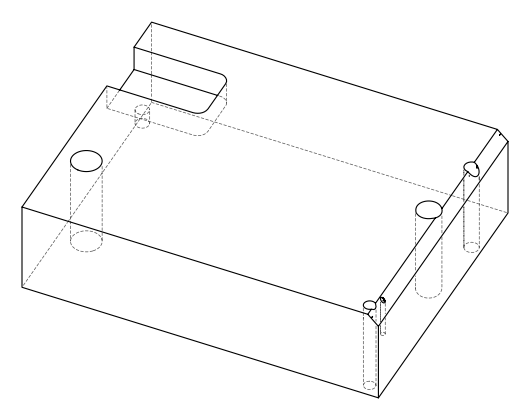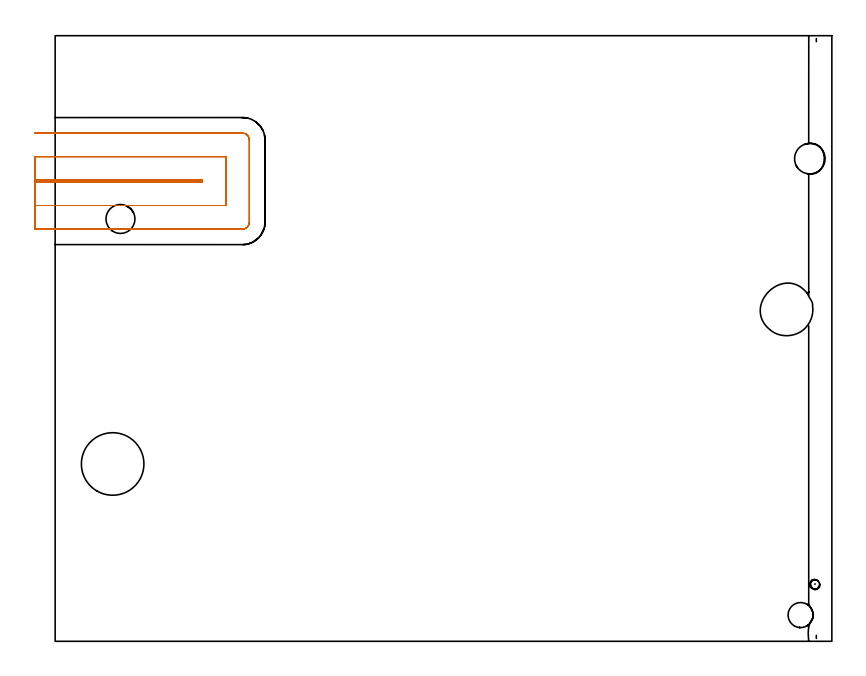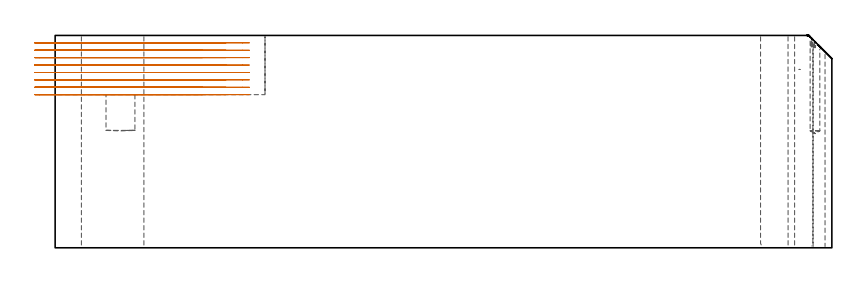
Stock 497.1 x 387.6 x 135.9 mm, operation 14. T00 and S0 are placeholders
(PLAN: 15 operations, 12 tool changes, 46.1 min)
(1 INDEXABLE_INSERT_DRILL_THROUGH_HOLE_FROM_SOLID | STEP1HOLE_3 | NXT0302_035 | 0.56 min | 170663 mm3)
(2 INDEXABLE_INSERT_DRILL_BLIND_HOLE_FROM_SOLID | STEP1POCKET | NXT0302_008 | 0.11 min | 16328 mm3)
(3 SPOT_DRILL | STEP1HOLE | NXT0321_9005460120000 | 0.05 min | 182 mm3)
(4 SPOT_DRILL_1 | STEP1HOLE_2 | NXT0321_9005460120000 | 0.03 min | 57 mm3)
(5 SPOT_DRILL_2 | STEP1POCKET_1 | NXT0321_9005460120000 | 0.03 min | 35 mm3)
(6 DRILL_BLIND_HOLE_INTO_CENTER | STEP1HOLE | UGT0301_457 | 0.05 min | 168 mm3)
(7 GUN_DRILL_THROUGH_HOLE | STEP1HOLE | UGT0307_003 | 0.69 min | 4904 mm3)
(8 SPADE_DRILL_TO_ENLARGE_THROUGH_HOLE | STEP1HOLE | UGT0306_010 | 0.58 min | 35249 mm3)
(9 DRILL_BLIND_HOLE_INTO_CENTER_1 | STEP1HOLE_2 | UGT0301_217 | 0.07 min | 1143 mm3)
(10 DRILL_TO_ENLARGE_BLIND_HOLE | STEP1HOLE_2 | NXT0301_111 | 0.11 min | 3431 mm3)
(11 GUN_DRILL_THROUGH_HOLE_1 | STEP1HOLE_2 | UGT0307_013 | 0.77 min | 22727 mm3)
(12 DRILL_BLIND_HOLE_INTO_CENTER_2 | STEP1POCKET_1 | UGT0301_457 | 0.26 min | 1813 mm3)
(13 AREA_MILL | FG_CHAMFER_SURFACE | UGT0205_001 | 18.48 min | 41581 mm3)
(14 MILL_SLOT | SLOT_PARTIAL_RECTANGULAR | UGT0201_094 | Follow Part, ap 5, ae 75% | 15.5 min | 400421 mm3)
(15 MILL_THROUGH_HOLE_FROM_SOLID_MATERIAL | STEP1HOLE_1 | NXT0201_007 | Circular | 8.86 min | 119227 mm3)
(TOOL NXT0302_035 | Index. Insert Drill 40mm [880-D4000L40-05] | D40 PA176 FL200 Z2)
(TOOL NXT0302_008 | Index. Insert Drill 18.5mm [880-D1850L25-05] | D18.5 PA176 FL93 Z2)
(TOOL NXT0321_9005460120000 | NC Spot Drill, 142deg, 12mm, Carbide, Uncoated | D12 PA142 FL30 Z2)
(TOOL UGT0301_457 | Carbide Drill 6.2 mm | D6.2 PA118 FL63 Z2)
(TOOL UGT0307_003 | Gun Drill 7 mm | D7 PA130 FL24 Z1)
(TOOL UGT0306_010 | Spade Drill 19.5mm | D19.5 PA132 FL10 Z2)
(TOOL UGT0301_217 | Twist Drill 10.4 mm | D10.4 PA118 FL82 Z2)
(TOOL NXT0301_111 | Carbide Drill 16.1mm [860.1-1610-050A1-PM 4234] | D16.1 PA147 FL73 Z2)
(TOOL UGT0307_013 | Gun Drill 16 mm | D16 PA130 FL24 Z1)
(TOOL UGT0205_001 | Chamfer Mill 20 x 3 x 45 deg. | D20 FL50 Z2)
(TOOL UGT0201_094 | End mill 20 mm | D20 FL38 Z4)
(TOOL NXT0201_007 | ENDMILL 25mm [R216.25-25050GCK54P 1620] | D25 R3 FL54 Z5)
(OP 14 MILL_SLOT)
G17 G21 G94 G90
T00 M6
G54
G17 G0 G90 X-13. Y293.9 S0 M3
G43 Z145.908 H0
Z131.169
G94 G1 X-10. F250.
X94.3 F500.
Y295.2
X-10.
X-13. F250.
Y278.9
X-10.
X109.3 F500.
Y310.2
X-10.
X-13. F250.
Y263.9
X-10.
X120. F500.
G3 X124.3 Y268.2 R4.3
G1 Y320.9
G3 X120. Y325.2 R4.3
G1 X-10.
X-13. F250.
G0 Y293.9 Z126.431
G1 X-10.
X94.3 F500.
Y295.2
X-10.
X-13. F250.
Y278.9
X-10.
X109.3 F500.
Y310.2
X-10.
X-13. F250.
Y263.9
X-10.
X120. F500.
G3 X124.3 Y268.2 R4.3
G1 Y320.9
G3 X120. Y325.2 R4.3
G1 X-10.
X-13. F250.
G0 Y293.9 Z121.692
G1 X-10.
X94.3 F500.
Y295.2
X-10.
X-13. F250.
Y278.9
X-10.
X109.3 F500.
Y310.2
X-10.
X-13. F250.
Y263.9
X-10.
X120. F500.
G3 X124.3 Y268.2 R4.3
G1 Y320.9
G3 X120. Y325.2 R4.3
G1 X-10.
X-13. F250.
G0 Y293.9 Z116.954
G1 X-10.
X94.3 F500.
Y295.2
X-10.
X-13. F250.
Y278.9
X-10.
X109.3 F500.
Y310.2
X-10.
X-13. F250.
Y263.9
X-10.
X120. F500.
G3 X124.3 Y268.2 R4.3
G1 Y320.9
G3 X120. Y325.2 R4.3
G1 X-10.
X-13. F250.
G0 Y293.9 Z112.215
G1 X-10.
X94.3 F500.
Y295.2
X-10.
X-13. F250.
Y278.9
X-10.
X109.3 F500.
Y310.2
X-10.
X-13. F250.
Y263.9
X-10.
X120. F500.
G3 X124.3 Y268.2 R4.3
G1 Y320.9
G3 X120. Y325.2 R4.3
G1 X-10.
X-13. F250.
G0 Y293.9 Z107.477
G1 X-10.
X94.3 F500.
Y295.2
X-10.
X-13. F250.
Y278.9
X-10.
X109.3 F500.
Y310.2
X-10.
X-13. F250.
Y263.9
X-10.
X120. F500.
G3 X124.3 Y268.2 R4.3
G1 Y320.9
G3 X120. Y325.2 R4.3
G1 X-10.
X-13. F250.
G0 Y293.9 Z102.738
G1 X-10.
X94.3 F500.
Y295.2
X-10.
X-13. F250.
Y278.9
X-10.
X109.3 F500.
Y310.2
X-10.
X-13. F250.
Y263.9
X-10.
X120. F500.
G3 X124.3 Y268.2 R4.3
G1 Y320.9
G3 X120. Y325.2 R4.3
G1 X-10.
X-13. F250.
G0 Y293.9 Z98.
G1 X-10.
X94.3 F500.
Y295.2
X-10.
X-13. F250.
Y278.9
X-10.
X109.3 F500.
Y310.2
X-10.
X-13. F250.
Y263.9
X-10.
X120. F500.
G3 X124.3 Y268.2 R4.3
G1 Y320.9
G3 X120. Y325.2 R4.3
G1 X-10.
X-13. F250.
G0 Z145.908
M5
M2
